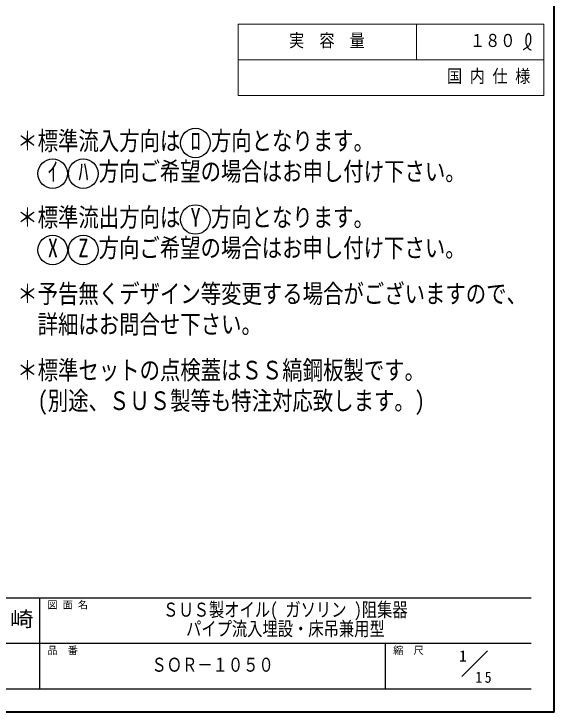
# Model space of a CAD drawing. Units: millimetres at full size, sheet at 1:15; details may follow other scales. Extents: x -3184 to 2891, y -2037 to 2178.
# Drawn here: x 1301 to 2891, y -2037 to 18 of the extents above; entities that cross this region are included whole.
import ezdxf
from ezdxf.enums import TextEntityAlignment as Align

# ---------------------------------------------------------------- set-up
doc = ezdxf.new("R2010")
doc.units = ezdxf.units.MM
doc.header["$LTSCALE"] = 15
doc.layers.add('0-0', color=4, linetype='Continuous', lineweight=9)
doc.styles.add('ＭＳ ゴシック', font='')
doc.styles.get('ＭＳ ゴシック').set_extended_font_data('MS Gothic')

msp = doc.modelspace()

# ---------------------------------------------------------------- linework, layer by layer
at = {"layer": '0-0', "color": 1, "lineweight": 40}
for q in [(2890.8, 2177.87), (-3184.2, -2037.13)]:
    msp.add_line((2890.8, -2037.13), q, dxfattribs=at)
at = {"layer": '0-0', "color": 3, "lineweight": 18}
for p, q in [((1960.8, -12.13), (2860.8, -12.13)), ((1960.8, -12.13), (1960.8, -222.13)), ((2485.8, -12.13), (2485.8, -117.13)), ((2860.8, -12.13), (2860.8, -222.13)), ((1960.8, -117.13), (2860.8, -117.13)), ((1960.8, -222.13), (2860.8, -222.13))]:
    msp.add_line(p, q, dxfattribs=at)
at = {"layer": '0-0', "color": 6, "lineweight": 25}
for p, q in [((2823.3, -1701.77), (-146.7, -1701.77)), ((1376.87, -1969.63), (1376.87, -1701.77)), ((2823.3, -1835.7), (975.08, -1835.7)), ((2394.73, -1969.63), (2394.73, -1835.7)), ((2823.3, -1969.63), (-146.7, -1969.63))]:
    msp.add_line(p, q, dxfattribs=at)
at = {"layer": '0-0', "color": 7, "lineweight": 18}
msp.add_line((2618.97, -1932.89), (2694.73, -1857.13), dxfattribs=at)
at = {"layer": '0-0', "color": 5, "lineweight": 25}
for points in [[(2800.35, -87.14), (2801.58, -86.43), (2803.68, -85.21), (2805.76, -83.95), (2807.82, -82.65), (2809.83, -81.27), (2811.79, -79.81), (2812.89, -78.92), (2813.7, -78.22), (2815.06, -76.97), (2816.35, -75.64), (2817.54, -74.24), (2818.63, -72.77), (2819.59, -71.22), (2820.09, -70.28), (2820.44, -69.52), (2820.98, -68.17), (2821.42, -66.78), (2821.78, -65.37), (2822.06, -63.93), (2822.26, -62.49), (2822.35, -61.65), (2822.41, -60.78), (2822.48, -59.29), (2822.49, -57.8), (2822.47, -56.3), (2822.42, -54.8), (2822.37, -53.28), (2822.35, -52.4), (2822.32, -51.47), (2822.26, -49.86), (2822.13, -48.27), (2821.88, -46.71), (2821.46, -45.19), (2820.8, -43.75), (2820.29, -42.95), (2819.97, -42.52), (2819.34, -41.82), (2818.64, -41.2), (2817.88, -40.69)], [(2817.88, -40.69), (2817.08, -40.31), (2816.25, -40.1), (2815.77, -40.07), (2815.37, -40.09), (2814.68, -40.24), (2814.01, -40.51), (2813.36, -40.87), (2812.75, -41.31), (2812.17, -41.81), (2811.86, -42.12), (2811.43, -42.61), (2810.79, -43.5), (2810.25, -44.44), (2809.8, -45.42), (2809.43, -46.44), (2809.14, -47.48), (2808.99, -48.08), (2808.82, -48.85), (2808.59, -50.17), (2808.4, -51.5), (2808.26, -52.84), (2808.13, -54.18), (2808.02, -55.52), (2807.96, -56.31), (2807.88, -57.24), (2807.75, -58.85), (2807.64, -60.45), (2807.57, -62.06), (2807.57, -63.66), (2807.65, -65.25), (2807.75, -66.17), (2807.87, -66.97), (2808.14, -68.34), (2808.49, -69.69), (2808.91, -71.03), (2809.38, -72.35), (2809.9, -73.65), (2810.22, -74.39), (2810.46, -74.93)], [(2810.46, -74.93), (2810.89, -75.85), (2811.33, -76.75), (2811.8, -77.65), (2812.28, -78.54), (2812.79, -79.43), (2813.1, -79.94), (2813.46, -80.54), (2814.12, -81.56), (2814.83, -82.54), (2815.58, -83.47), (2816.4, -84.33), (2817.28, -85.1), (2817.83, -85.49), (2818.29, -85.79), (2819.14, -86.25), (2820.02, -86.64), (2820.93, -86.99), (2821.87, -87.3), (2822.82, -87.59), (2823.38, -87.76)]]:
    msp.add_lwpolyline(points, dxfattribs=at)
for centre in [(1835.05, -362.13), (1415.05, -452.13), (1505.05, -452.13), (1835.05, -587.13), (1415.05, -677.13), (1505.05, -677.13)]:
    msp.add_circle(centre, 43.5, dxfattribs=at)

# ---------------------------------------------------------------- texts
at = {"layer": '0-0', "color": 7, "style": 'ＭＳ ゴシック'}
for s, height, width, p in [('実\u3000容\u3000量', 38.49, 0.85, (2110.8, -90.88)), ('１８０', 38.49, 0.85, (2643.3, -90.88)), ('国 内 仕 様', 38.49, 0.85, (2575.8, -195.88)), ('＊標準流入方向は ﾛ 方向となります。', 54.99, 0.8, (1310.8, -399.63)), (' ｲ  ﾊ 方向ご希望の場合はお申し付け下さい。', 54.99, 0.8, (1370.8, -489.63)), ('＊標準流出方向は Y 方向となります。', 54.99, 0.8, (1310.8, -624.63)), (' X  Z 方向ご希望の場合はお申し付け下さい。', 54.99, 0.8, (1370.8, -714.63)), ('＊予告無くデザイン等変更する場合がございますので、', 54.99, 0.8, (1310.8, -849.63)), ('詳細はお問合せ下さい。', 54.99, 0.8, (1370.8, -939.63)), ('＊標準セットの点検蓋はＳＳ縞鋼板製です。', 54.99, 0.8, (1310.8, -1074.63)), ('(別途、ＳＵＳ製等も特注対応致します。)', 54.99, 0.8, (1370.8, -1164.63)), ('ＳＵＳ製オイル( ガソリン )阻集器', 41.24, 0.8, (1740.08, -1768.74)), ('千\u3000崎', 43.99, 1.15, (1151.87, -1798.74)), ('パイプ流入埋設・床吊兼用型', 41.24, 0.8, (1807.58, -1824.99)), ('ＳＯＲ－１０５０', 41.24, 0.8, (1705.8, -1930.79))]:
    msp.add_text(s, height=height, dxfattribs=dict(at, width=width)).set_placement(p, align=Align.BOTTOM_LEFT)
for s, height, p in [('図 面 名', 21.99, (1399.37, -1739.27)), ('品\u3000番', 21.99, (1399.37, -1873.2)), ('縮\u3000尺', 21.99, (2417.23, -1873.2)), ('1', 32.99, (2611.35, -1898.42))]:
    msp.add_text(s, height=height, dxfattribs=at).set_placement(p, align=Align.BOTTOM_LEFT)
at = {"layer": '0-0', "color": 7, "insert": (2659.3, -1951.48), "char_height": 32.99, "attachment_point": 7, "style": 'ＭＳ ゴシック'}
msp.add_mtext('\\T1.36;\\W0.9;15', dxfattribs=at)

doc.saveas('drawing.dxf')
